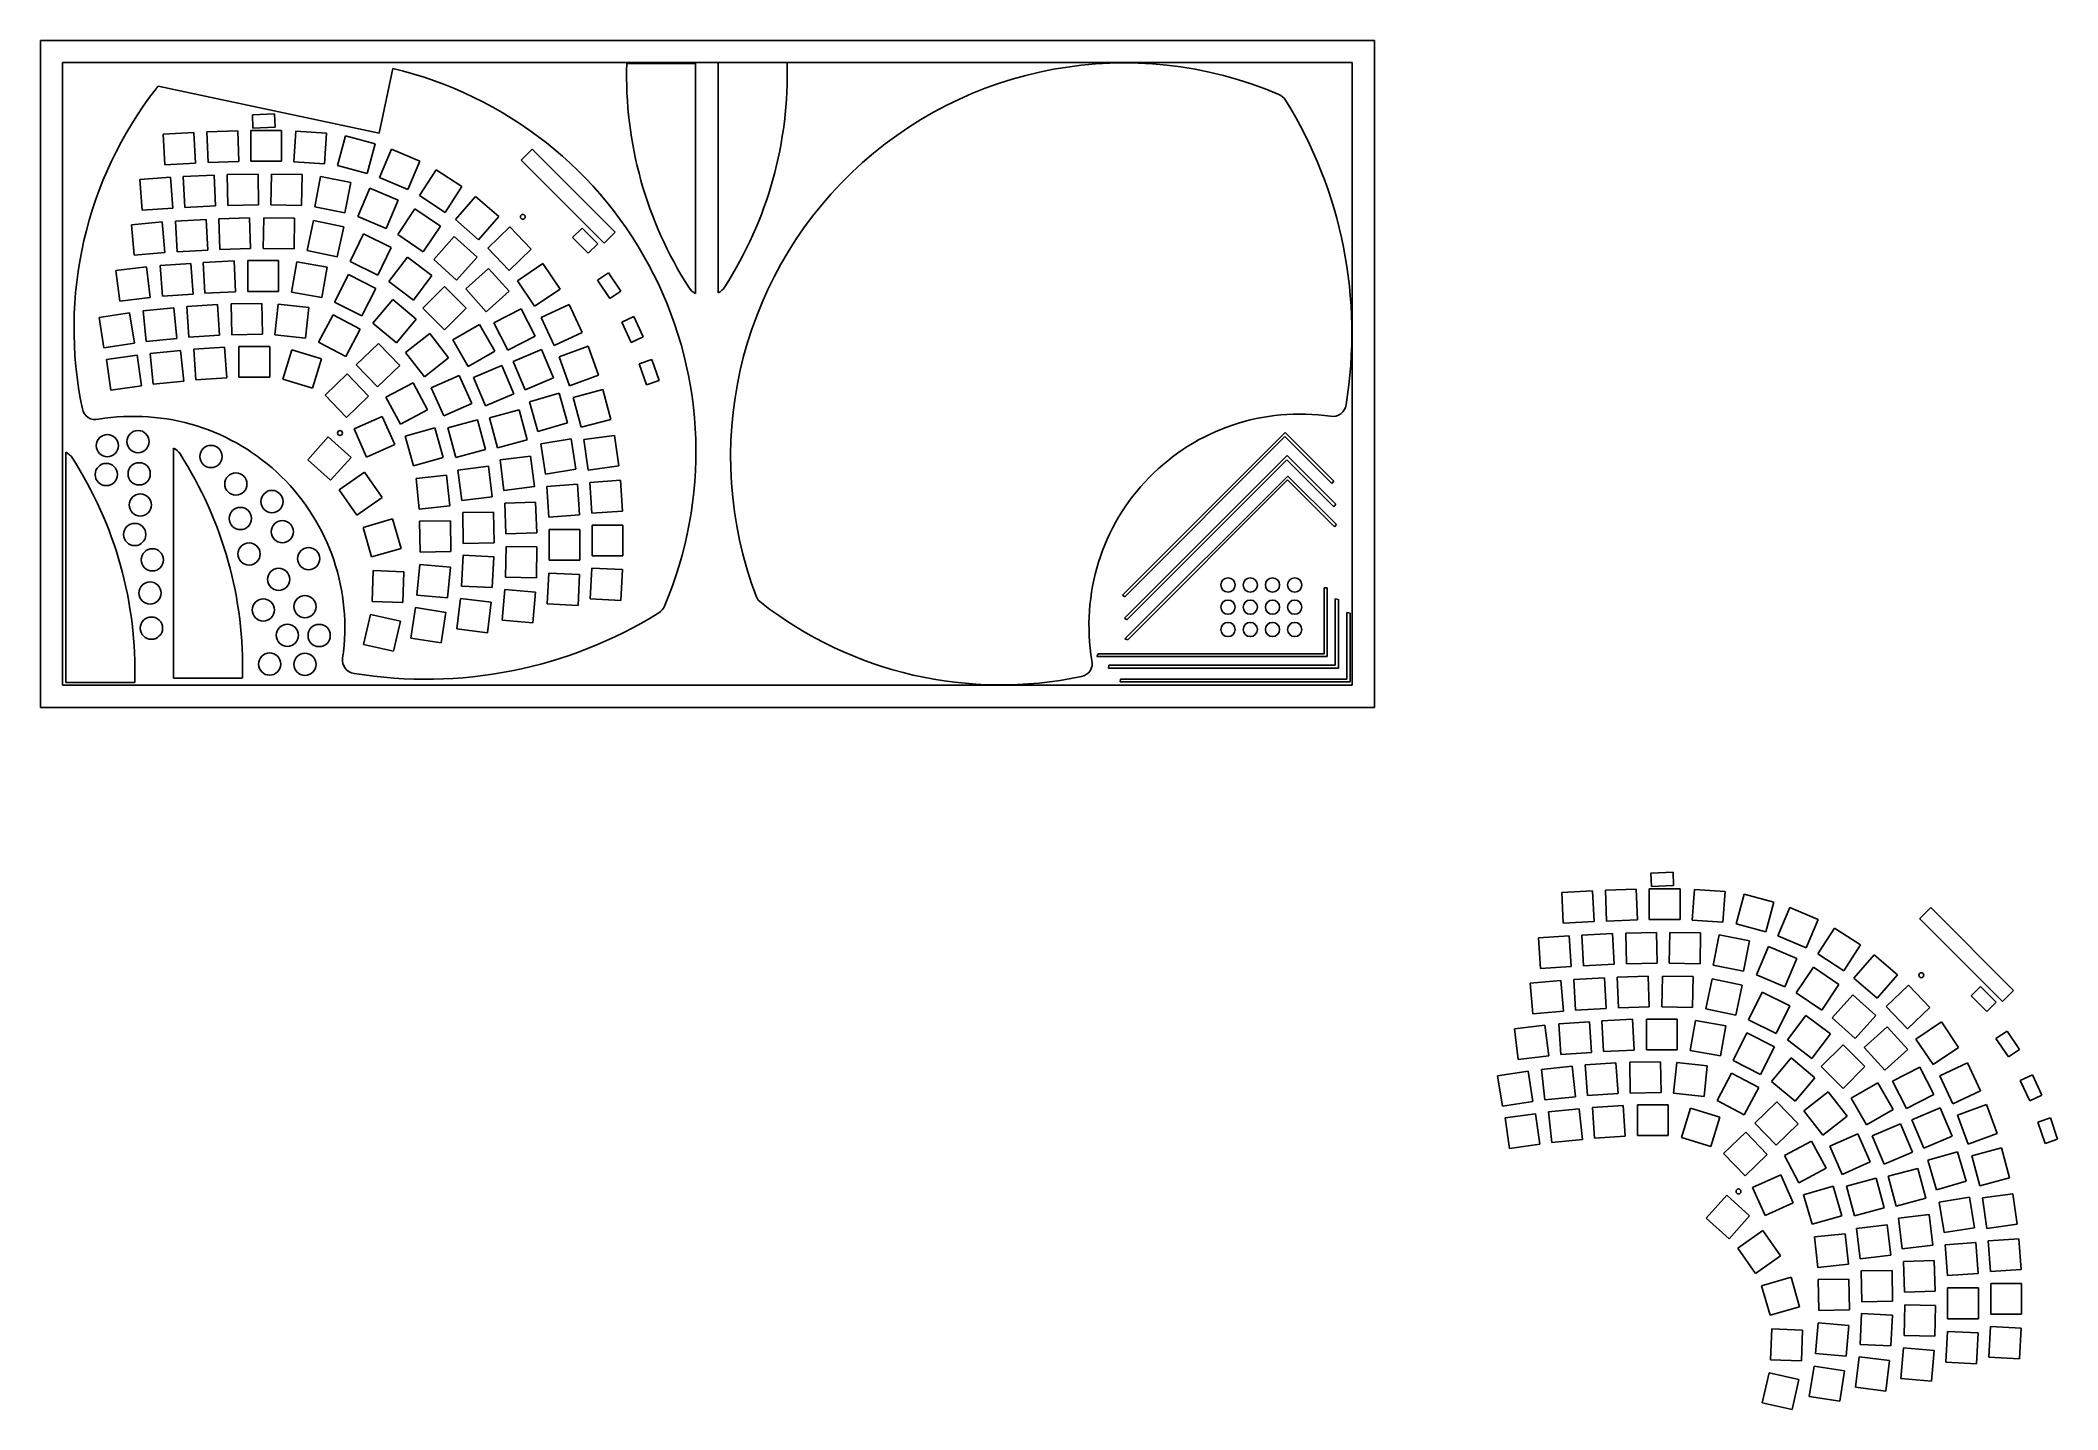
# Model space of a CAD drawing. Extents: x 0 to 907, y -316 to 300.
import ezdxf

# ---------------------------------------------------------------- set-up
doc = ezdxf.new("R2010")
doc.units = 0
doc.layers.add('BLACK', color=7, linetype='CONTINUOUS')

msp = doc.modelspace()

# ---------------------------------------------------------------- linework, layer by layer
at = {"layer": 'BLACK', "linetype": 'CONTINUOUS'}
for p, q in [((0, 0), (0, 300)), ((0, 300), (600, 300)), ((600, 300), (600, 0)), ((10, 10), (10, 290)), ((10, 290), (590, 290)), ((152.395, 258.291), (158.57, 287.34)), ((294.72, 289.6), (263.777, 289.6)), ((294.72, 289.6), (294.729, 186.12)), ((304.88, 290), (304.871, 186.52)), ((304.88, 290), (335.822, 290)), ((590, 290), (590, 10)), ((152.395, 258.291), (52.997, 279.403)), ((105.38, 266.913), (95.386, 266.564)), ((95.386, 266.564), (95.595, 260.568)), ((105.589, 260.917), (105.38, 266.913)), ((69.061, 258.57), (55.24, 257.846)), ((55.24, 257.846), (55.965, 244.025)), ((69.786, 244.749), (69.061, 258.57)), ((88.784, 259.328), (74.953, 258.845)), ((74.953, 258.845), (75.436, 245.014)), ((89.267, 245.497), (88.784, 259.328)), ((94.626, 259.482), (94.626, 245.642)), ((108.466, 259.482), (94.626, 259.482)), ((95.595, 260.568), (105.589, 260.917)), ((108.466, 245.642), (108.466, 259.482)), ((114.935, 259.232), (113.969, 245.426)), ((128.741, 258.267), (114.935, 259.232)), ((127.776, 244.461), (128.741, 258.267)), ((137.252, 257.107), (133.67, 243.739)), ((150.62, 253.525), (137.252, 257.107)), ((75.436, 245.014), (89.267, 245.497)), ((94.626, 245.642), (108.466, 245.642)), ((113.969, 245.426), (127.776, 244.461)), ((147.038, 240.157), (150.62, 253.525)), ((157.913, 251.111), (152.505, 238.371)), ((170.652, 245.703), (157.913, 251.111)), ((165.245, 232.963), (170.652, 245.703)), ((221.216, 251.03), (216.267, 246.08)), ((216.267, 246.08), (216.443, 245.903)), ((216.443, 245.903), (253.566, 208.78)), ((258.516, 213.73), (221.216, 251.03)), ((58.605, 238.409), (44.798, 237.443)), ((44.798, 237.443), (45.764, 223.637)), ((55.965, 244.025), (69.786, 244.749)), ((59.57, 224.602), (58.605, 238.409)), ((78.104, 239.439), (64.283, 238.715)), ((64.283, 238.715), (65.008, 224.894)), ((78.829, 225.618), (78.104, 239.439)), ((97.922, 239.857), (84.084, 239.615)), ((84.084, 239.615), (84.326, 225.777)), ((98.164, 226.019), (97.922, 239.857)), ((103.89, 239.878), (103.648, 226.04)), ((117.728, 239.636), (103.89, 239.878)), ((117.486, 225.798), (117.728, 239.636)), ((126.06, 238.722), (123.42, 225.136)), ((139.646, 236.081), (126.06, 238.722)), ((133.67, 243.739), (147.038, 240.157)), ((137.005, 222.495), (139.646, 236.081)), ((152.505, 238.371), (165.245, 232.963)), ((178.012, 241.799), (170.474, 230.191)), ((189.619, 234.261), (178.012, 241.799)), ((148.227, 233.596), (142.82, 220.856)), ((160.967, 228.188), (148.227, 233.596)), ((155.559, 215.448), (160.967, 228.188)), ((170.474, 230.191), (182.081, 222.654)), ((182.081, 222.654), (189.619, 234.261)), ((195.769, 229.827), (186.689, 219.382)), ((206.214, 220.747), (195.769, 229.827)), ((54.836, 218.33), (41.049, 217.124)), ((45.764, 223.637), (59.57, 224.602)), ((56.043, 204.543), (54.836, 218.33)), ((74.566, 219.462), (60.745, 218.738)), ((60.745, 218.738), (61.469, 204.917)), ((65.008, 224.894), (78.829, 225.618)), ((75.29, 205.641), (74.566, 219.462)), ((94.092, 220.239), (80.26, 219.756)), ((80.26, 219.756), (80.743, 205.924)), ((84.326, 225.777), (98.164, 226.019)), ((94.575, 206.407), (94.092, 220.239)), ((100.522, 220.267), (100.28, 206.429)), ((114.36, 220.026), (100.522, 220.267)), ((103.648, 226.04), (117.486, 225.798)), ((114.118, 206.188), (114.36, 220.026)), ((122.885, 219.029), (120.008, 205.492)), ((136.423, 216.152), (122.885, 219.029)), ((123.42, 225.136), (137.005, 222.495)), ((142.82, 220.856), (155.559, 215.448)), ((168.473, 224.194), (160.733, 212.72)), ((179.947, 216.455), (168.473, 224.194)), ((186.689, 219.382), (197.134, 210.302)), ((197.134, 210.302), (206.214, 220.747)), ((41.049, 217.124), (42.255, 203.336)), ((133.546, 202.614), (136.423, 216.152)), ((145.365, 212.997), (139.298, 200.558)), ((157.805, 206.93), (145.365, 212.997)), ((160.733, 212.72), (172.207, 204.981)), ((172.207, 204.981), (179.947, 216.455)), ((186.176, 211.758), (176.915, 201.473)), ((196.461, 202.498), (186.176, 211.758)), ((211.187, 216.131), (201.232, 206.517)), ((220.801, 206.176), (211.187, 216.131)), ((243.62, 215.569), (239.378, 211.326)), ((239.378, 211.326), (246.449, 204.255)), ((250.692, 208.497), (243.62, 215.569)), ((253.566, 208.78), (258.516, 213.73)), ((42.255, 203.336), (56.043, 204.543)), ((67.712, 199.712), (53.906, 198.746)), ((61.469, 204.917), (75.29, 205.641)), ((68.677, 185.905), (67.712, 199.712)), ((87.114, 200.807), (73.293, 200.083)), ((73.293, 200.083), (74.018, 186.262)), ((80.743, 205.924), (94.575, 206.407)), ((87.839, 186.986), (87.114, 200.807)), ((93.336, 200.942), (93.336, 187.102)), ((107.176, 200.942), (93.336, 200.942)), ((100.28, 206.429), (114.118, 206.188)), ((107.176, 187.102), (107.176, 200.942)), ((115.39, 200.349), (112.987, 186.719)), ((129.02, 197.945), (115.39, 200.349)), ((120.008, 205.492), (133.546, 202.614)), ((139.298, 200.558), (151.737, 194.491)), ((151.737, 194.491), (157.805, 206.93)), ((165.097, 202.575), (156.768, 191.522)), ((176.15, 194.246), (165.097, 202.575)), ((176.915, 201.473), (187.2, 192.213)), ((187.2, 192.213), (196.461, 202.498)), ((201.232, 206.517), (210.846, 196.562)), ((210.846, 196.562), (220.801, 206.176)), ((226.04, 199.634), (214.566, 191.895)), ((233.78, 188.16), (226.04, 199.634)), ((246.449, 204.255), (250.692, 208.497)), ((47.726, 198.142), (33.99, 196.455)), ((33.99, 196.455), (35.676, 182.719)), ((49.413, 184.405), (47.726, 198.142)), ((53.906, 198.746), (54.871, 184.94)), ((126.617, 184.316), (129.02, 197.945)), ((138.583, 194.675), (132.299, 182.343)), ((150.914, 188.391), (138.583, 194.675)), ((156.768, 191.522), (167.821, 183.192)), ((167.821, 183.192), (176.15, 194.246)), ((201.6, 197.465), (191.315, 188.204)), ((210.861, 187.18), (201.6, 197.465)), ((214.566, 191.895), (222.306, 180.421)), ((255.54, 195.527), (250.566, 192.171)), ((250.566, 192.171), (256.158, 183.881)), ((261.132, 187.236), (255.54, 195.527)), ((35.676, 182.719), (49.413, 184.405)), ((54.871, 184.94), (68.677, 185.905)), ((74.018, 186.262), (87.839, 186.986)), ((99.69, 181.739), (85.852, 181.498)), ((85.852, 181.498), (86.093, 167.66)), ((93.336, 187.102), (107.176, 187.102)), ((99.931, 167.901), (99.69, 181.739)), ((112.987, 186.719), (126.617, 184.316)), ((132.299, 182.343), (144.631, 176.06)), ((144.631, 176.06), (150.914, 188.391)), ((158.501, 183.465), (149.605, 172.863)), ((169.103, 174.569), (158.501, 183.465)), ((181.767, 189.34), (171.98, 179.553)), ((191.553, 179.553), (181.767, 189.34)), ((191.315, 188.204), (200.576, 177.919)), ((200.576, 177.919), (210.861, 187.18)), ((222.306, 180.421), (233.78, 188.16)), ((256.158, 183.881), (261.132, 187.236)), ((40.108, 177.532), (26.439, 175.367)), ((26.439, 175.367), (28.604, 161.697)), ((42.273, 163.862), (40.108, 177.532)), ((59.964, 179.758), (46.2, 178.311)), ((46.2, 178.311), (47.647, 164.547)), ((61.411, 165.994), (59.964, 179.758)), ((79.655, 181.294), (65.848, 180.329)), ((65.848, 180.329), (66.814, 166.522)), ((80.62, 167.488), (79.655, 181.294)), ((106.973, 181.349), (105.526, 167.585)), ((120.737, 179.902), (106.973, 181.349)), ((119.291, 166.138), (120.737, 179.902)), ((131.629, 176.578), (125.131, 164.358)), ((143.849, 170.081), (131.629, 176.578)), ((149.605, 172.863), (160.207, 163.967)), ((160.207, 163.967), (169.103, 174.569)), ((171.98, 179.553), (181.767, 169.767)), ((181.767, 169.767), (191.553, 179.553)), ((216.319, 179.267), (203.988, 172.984)), ((203.988, 172.984), (210.271, 160.652)), ((222.602, 166.936), (216.319, 179.267)), ((237.815, 181.239), (225.272, 175.39)), ((225.272, 175.39), (231.121, 162.847)), ((243.664, 168.696), (237.815, 181.239)), ((266.945, 175.774), (261.508, 173.238)), ((261.508, 173.238), (265.734, 164.175)), ((271.172, 166.711), (266.945, 175.774)), ((28.604, 161.697), (42.273, 163.862)), ((47.647, 164.547), (61.411, 165.994)), ((66.814, 166.522), (80.62, 167.488)), ((86.093, 167.66), (99.931, 167.901)), ((105.526, 167.585), (119.291, 166.138)), ((125.131, 164.358), (137.351, 157.861)), ((137.351, 157.861), (143.849, 170.081)), ((152.046, 163.739), (142.09, 154.125)), ((161.66, 153.783), (152.046, 163.739)), ((175.114, 168.187), (164.208, 159.667)), ((183.635, 157.281), (175.114, 168.187)), ((197.454, 172.202), (185.468, 165.282)), ((185.468, 165.282), (192.388, 153.296)), ((204.374, 160.216), (197.454, 172.202)), ((210.271, 160.652), (222.602, 166.936)), ((231.121, 162.847), (243.664, 168.696)), ((265.734, 164.175), (271.172, 166.711)), ((43.501, 158.382), (29.796, 156.456)), ((29.796, 156.456), (31.722, 142.751)), ((45.428, 144.677), (43.501, 158.382)), ((63.109, 160.591), (49.345, 159.144)), ((49.345, 159.144), (50.792, 145.38)), ((64.556, 146.827), (63.109, 160.591)), ((82.84, 162.113), (69.034, 161.147)), ((69.034, 161.147), (69.999, 147.341)), ((83.806, 148.306), (82.84, 162.113)), ((89.315, 162.335), (89.315, 148.495)), ((103.155, 162.335), (89.315, 162.335)), ((103.155, 148.495), (103.155, 162.335)), ((113.167, 160.909), (109.12, 147.673)), ((126.402, 156.862), (113.167, 160.909)), ((122.355, 143.627), (126.402, 156.862)), ((164.208, 159.667), (172.729, 148.761)), ((172.729, 148.761), (183.635, 157.281)), ((192.388, 153.296), (204.374, 160.216)), ((225.426, 161.001), (212.686, 155.593)), ((212.686, 155.593), (218.094, 142.853)), ((230.833, 148.261), (225.426, 161.001)), ((246.323, 162.467), (233.318, 157.733)), ((233.318, 157.733), (238.051, 144.728)), ((251.057, 149.461), (246.323, 162.467)), ((275.052, 156.445), (269.379, 154.491)), ((269.379, 154.491), (272.635, 145.036)), ((278.308, 146.989), (275.052, 156.445)), ((50.792, 145.38), (64.556, 146.827)), ((69.999, 147.341), (83.806, 148.306)), ((89.315, 148.495), (103.155, 148.495)), ((109.12, 147.673), (122.355, 143.627)), ((138.031, 150.02), (128.076, 140.406)), ((147.645, 140.064), (138.031, 150.02)), ((142.09, 154.125), (151.704, 144.169)), ((151.704, 144.169), (161.66, 153.783)), ((167.633, 146.066), (155.413, 139.569)), ((174.131, 133.846), (167.633, 146.066)), ((188.418, 149.365), (175.775, 143.735)), ((194.048, 136.721), (188.418, 149.365)), ((207.556, 153.772), (194.817, 148.364)), ((194.817, 148.364), (200.224, 135.624)), ((212.964, 141.032), (207.556, 153.772)), ((218.094, 142.853), (230.833, 148.261)), ((238.051, 144.728), (251.057, 149.461)), ((272.635, 145.036), (278.308, 146.989)), ((31.722, 142.751), (45.428, 144.677)), ((128.076, 140.406), (137.69, 130.45)), ((137.69, 130.45), (147.645, 140.064)), ((155.413, 139.569), (161.911, 127.349)), ((175.775, 143.735), (181.404, 131.092)), ((181.404, 131.092), (194.048, 136.721)), ((200.224, 135.624), (212.964, 141.032)), ((233.281, 141.293), (219.977, 137.478)), ((219.977, 137.478), (223.792, 124.174)), ((237.096, 127.989), (233.281, 141.293)), ((253.05, 142.954), (239.682, 139.372)), ((239.682, 139.372), (243.264, 126.004)), ((256.632, 129.586), (253.05, 142.954)), ((153.751, 130.883), (141.108, 125.253)), ((159.38, 118.239), (153.751, 130.883)), ((161.911, 127.349), (174.131, 133.846)), ((196.663, 129.381), (183.295, 125.799)), ((200.245, 116.013), (196.663, 129.381)), ((215.403, 133.796), (202.035, 130.213)), ((202.035, 130.213), (205.617, 116.845)), ((218.985, 120.427), (215.403, 133.796)), ((223.792, 124.174), (237.096, 127.989)), ((243.264, 126.004), (256.632, 129.586)), ((129.497, 121.72), (120.237, 111.435)), ((139.782, 112.459), (129.497, 121.72)), ((141.108, 125.253), (146.737, 112.61)), ((146.737, 112.61), (159.38, 118.239)), ((177.364, 125.766), (164.06, 121.951)), ((164.06, 121.951), (167.875, 108.648)), ((181.179, 112.462), (177.364, 125.766)), ((183.295, 125.799), (186.877, 112.431)), ((205.617, 116.845), (218.985, 120.427)), ((238.706, 120.786), (225.036, 118.621)), ((225.036, 118.621), (227.201, 104.952)), ((240.871, 107.117), (238.706, 120.786)), ((258.186, 122.389), (244.481, 120.463)), ((244.481, 120.463), (246.407, 106.758)), ((260.113, 108.684), (258.186, 122.389)), ((559.86, 123.702), (486.73, 50.572)), ((559.776, 121.824), (487.782, 49.83)), ((559.776, 121.824), (580.917, 100.683)), ((559.86, 123.702), (581.738, 101.823)), ((11.49, 11.28), (11.481, 114.76)), ((59.89, 13.18), (59.881, 116.66)), ((120.237, 111.435), (130.522, 102.174)), ((130.522, 102.174), (139.782, 112.459)), ((167.875, 108.648), (181.179, 112.462)), ((186.877, 112.431), (200.245, 116.013)), ((220.491, 113.052), (206.754, 111.365)), ((206.754, 111.365), (208.44, 97.629)), ((222.177, 99.315), (220.491, 113.052)), ((560.729, 113.3), (487.6, 40.171)), ((560.646, 111.422), (488.652, 39.428)), ((560.646, 111.422), (581.787, 90.281)), ((560.729, 113.3), (582.608, 91.422)), ((145.751, 105.833), (134.414, 97.895)), ((153.689, 94.496), (145.751, 105.833)), ((182.73, 104.411), (168.965, 102.964)), ((168.965, 102.964), (170.412, 89.2)), ((184.176, 90.647), (182.73, 104.411)), ((201.579, 108.46), (187.843, 106.773)), ((187.843, 106.773), (189.529, 93.036)), ((203.266, 94.723), (201.579, 108.46)), ((227.201, 104.952), (240.871, 107.117)), ((241.557, 100.386), (227.751, 99.42)), ((242.522, 86.579), (241.557, 100.386)), ((246.407, 106.758), (260.113, 108.684)), ((260.891, 102.175), (247.085, 101.21)), ((247.085, 101.21), (248.051, 87.403)), ((261.857, 88.369), (260.891, 102.175)), ((561.09, 104.087), (487.834, 30.842)), ((560.983, 102.324), (489.12, 30.496)), ((560.983, 102.324), (581.988, 81.326)), ((561.09, 104.087), (582.893, 82.284)), ((580.917, 100.683), (581.738, 101.823)), ((134.414, 97.895), (142.352, 86.558)), ((142.352, 86.558), (153.689, 94.496)), ((189.529, 93.036), (203.266, 94.723)), ((208.44, 97.629), (222.177, 99.315)), ((222.75, 92.383), (208.918, 91.9)), ((208.918, 91.9), (209.401, 78.069)), ((223.233, 78.552), (222.75, 92.383)), ((227.751, 99.42), (228.716, 85.614)), ((581.787, 90.281), (582.608, 91.422)), ((158.425, 84.838), (145.122, 81.024)), ((162.24, 71.535), (158.425, 84.838)), ((170.412, 89.2), (184.176, 90.647)), ((184.428, 84.016), (170.591, 83.774)), ((170.591, 83.774), (170.832, 69.936)), ((184.67, 70.178), (184.428, 84.016)), ((203.834, 87.901), (189.996, 87.659)), ((189.996, 87.659), (190.238, 73.821)), ((204.076, 74.063), (203.834, 87.901)), ((228.716, 85.614), (242.522, 86.579)), ((248.051, 87.403), (261.857, 88.369)), ((262.045, 82.02), (248.205, 82.02)), ((248.205, 82.02), (248.205, 68.18)), ((262.045, 68.18), (262.045, 82.02)), ((581.988, 81.326), (582.893, 82.284)), ((145.122, 81.024), (148.936, 67.72)), ((190.238, 73.821), (204.076, 74.063)), ((209.401, 78.069), (223.233, 78.552)), ((242.658, 80.031), (228.818, 80.031)), ((228.818, 80.031), (228.818, 66.191)), ((242.658, 66.191), (242.658, 80.031)), ((148.936, 67.72), (162.24, 71.535)), ((170.611, 64.315), (169.404, 50.527)), ((184.398, 63.109), (170.611, 64.315)), ((170.832, 69.936), (184.67, 70.178)), ((190.138, 68.464), (189.414, 54.643)), ((203.959, 67.739), (190.138, 68.464)), ((203.235, 53.918), (203.959, 67.739)), ((209.523, 72.431), (209.281, 58.593)), ((223.361, 72.19), (209.523, 72.431)), ((223.119, 58.352), (223.361, 72.19)), ((228.818, 66.191), (242.658, 66.191)), ((248.205, 68.18), (262.045, 68.18)), ((149.702, 61.566), (149.219, 47.735)), ((163.533, 61.083), (149.702, 61.566)), ((163.05, 47.252), (163.533, 61.083)), ((183.192, 49.321), (184.398, 63.109)), ((189.414, 54.643), (203.235, 53.918)), ((209.281, 58.593), (223.119, 58.352)), ((228.722, 60.492), (227.998, 46.671)), ((242.543, 59.768), (228.722, 60.492)), ((241.819, 45.947), (242.543, 59.768)), ((248.052, 62.72), (247.328, 48.899)), ((261.873, 61.996), (248.052, 62.72)), ((261.149, 48.175), (261.873, 61.996)), ((149.219, 47.735), (163.05, 47.252)), ((169.404, 50.527), (183.192, 49.321)), ((189.015, 49.079), (187.328, 35.342)), ((202.752, 47.392), (189.015, 49.079)), ((201.065, 33.655), (202.752, 47.392)), ((208.97, 53.085), (207.764, 39.298)), ((222.757, 51.879), (208.97, 53.085)), ((221.551, 38.091), (222.757, 51.879)), ((227.998, 46.671), (241.819, 45.947)), ((247.328, 48.899), (261.149, 48.175)), ((486.73, 50.572), (487.782, 49.83)), ((577.438, 24.151), (577.443, 53.851)), ((577.443, 53.851), (578.76, 53.814)), ((578.76, 22.98), (578.76, 53.814)), ((582.433, 18.979), (582.433, 48.877)), ((582.433, 48.877), (583.82, 48.651)), ((583.82, 17.71), (583.82, 48.651)), ((148.483, 41.894), (145.37, 28.409)), ((161.968, 38.781), (148.483, 41.894)), ((158.855, 25.295), (161.968, 38.781)), ((168.764, 44.911), (166.599, 31.241)), ((182.434, 42.746), (168.764, 44.911)), ((180.269, 29.076), (182.434, 42.746)), ((207.764, 39.298), (221.551, 38.091)), ((487.6, 40.171), (488.652, 39.428)), ((587.673, 12.809), (587.673, 42.707)), ((587.673, 42.707), (589.06, 42.481)), ((589.06, 11.54), (589.06, 42.481)), ((145.37, 28.409), (158.855, 25.295)), ((166.599, 31.241), (180.269, 29.076)), ((187.328, 35.342), (201.065, 33.655)), ((487.834, 30.842), (489.12, 30.496)), ((475.168, 22.972), (475.833, 24.126)), ((578.76, 22.98), (475.168, 22.972)), ((577.438, 24.151), (475.833, 24.126)), ((480.399, 17.71), (480.618, 18.979)), ((582.433, 18.979), (480.618, 18.979)), ((590, 10), (10, 10)), ((11.49, 11.28), (42.433, 11.28)), ((59.89, 13.18), (90.833, 13.18)), ((583.82, 17.71), (480.399, 17.71)), ((485.639, 11.54), (485.858, 12.809)), ((589.06, 11.54), (485.639, 11.54)), ((587.673, 12.809), (485.858, 12.809)), ((600, 0), (0, 0)), ((723.626, -81.518), (723.626, -95.358)), ((737.466, -81.518), (723.626, -81.518)), ((734.38, -74.087), (724.386, -74.436)), ((724.386, -74.436), (724.595, -80.432)), ((724.595, -80.432), (734.589, -80.083)), ((734.589, -80.083), (734.38, -74.087)), ((737.466, -95.358), (737.466, -81.518)), ((698.061, -82.43), (684.24, -83.154)), ((684.24, -83.154), (684.965, -96.975)), ((698.786, -96.251), (698.061, -82.43)), ((717.784, -81.672), (703.953, -82.155)), ((703.953, -82.155), (704.436, -95.986)), ((718.267, -95.503), (717.784, -81.672)), ((743.935, -81.768), (742.969, -95.574)), ((757.741, -82.733), (743.935, -81.768)), ((756.776, -96.539), (757.741, -82.733)), ((766.252, -83.893), (762.67, -97.261)), ((779.62, -87.475), (766.252, -83.893)), ((776.038, -100.843), (779.62, -87.475)), ((786.913, -89.889), (781.505, -102.629)), ((799.652, -95.297), (786.913, -89.889)), ((850.216, -89.97), (845.267, -94.92)), ((887.516, -127.27), (850.216, -89.97)), ((684.965, -96.975), (698.786, -96.251)), ((704.436, -95.986), (718.267, -95.503)), ((723.626, -95.358), (737.466, -95.358)), ((742.969, -95.574), (756.776, -96.539)), ((762.67, -97.261), (776.038, -100.843)), ((794.245, -108.037), (799.652, -95.297)), ((807.012, -99.201), (799.474, -110.809)), ((818.619, -106.739), (807.012, -99.201)), ((845.267, -94.92), (845.443, -95.097)), ((845.443, -95.097), (882.566, -132.22)), ((687.605, -102.591), (673.798, -103.557)), ((673.798, -103.557), (674.764, -117.363)), ((688.57, -116.398), (687.605, -102.591)), ((707.104, -101.561), (693.283, -102.285)), ((693.283, -102.285), (694.008, -116.106)), ((707.829, -115.382), (707.104, -101.561)), ((726.922, -101.143), (713.084, -101.385)), ((713.084, -101.385), (713.326, -115.223)), ((727.164, -114.981), (726.922, -101.143)), ((732.89, -101.122), (732.648, -114.96)), ((746.728, -101.364), (732.89, -101.122)), ((746.486, -115.202), (746.728, -101.364)), ((755.06, -102.278), (752.42, -115.864)), ((768.646, -104.919), (755.06, -102.278)), ((766.005, -118.505), (768.646, -104.919)), ((777.227, -107.404), (771.82, -120.144)), ((789.967, -112.812), (777.227, -107.404)), ((781.505, -102.629), (794.245, -108.037)), ((811.081, -118.346), (818.619, -106.739)), ((674.764, -117.363), (688.57, -116.398)), ((694.008, -116.106), (707.829, -115.382)), ((713.326, -115.223), (727.164, -114.981)), ((732.648, -114.96), (746.486, -115.202)), ((752.42, -115.864), (766.005, -118.505)), ((784.559, -125.552), (789.967, -112.812)), ((797.473, -116.806), (789.733, -128.28)), ((808.947, -124.545), (797.473, -116.806)), ((799.474, -110.809), (811.081, -118.346)), ((824.769, -111.173), (815.689, -121.618)), ((835.214, -120.253), (824.769, -111.173)), ((683.836, -122.67), (670.049, -123.876)), ((670.049, -123.876), (671.255, -137.664)), ((685.043, -136.457), (683.836, -122.67)), ((703.566, -121.538), (689.745, -122.262)), ((689.745, -122.262), (690.469, -136.083)), ((704.29, -135.359), (703.566, -121.538)), ((723.092, -120.761), (709.26, -121.244)), ((709.26, -121.244), (709.743, -135.076)), ((723.575, -134.593), (723.092, -120.761)), ((729.522, -120.733), (729.28, -134.571)), ((743.36, -120.974), (729.522, -120.733)), ((743.118, -134.812), (743.36, -120.974)), ((751.885, -121.971), (749.008, -135.508)), ((765.423, -124.848), (751.885, -121.971)), ((762.546, -138.386), (765.423, -124.848)), ((771.82, -120.144), (784.559, -125.552)), ((801.207, -136.019), (808.947, -124.545)), ((815.689, -121.618), (826.134, -130.698)), ((826.134, -130.698), (835.214, -120.253)), ((840.187, -124.869), (830.232, -134.483)), ((849.801, -134.824), (840.187, -124.869)), ((872.62, -125.431), (868.378, -129.674)), ((879.692, -132.503), (872.62, -125.431)), ((690.469, -136.083), (704.29, -135.359)), ((709.743, -135.076), (723.575, -134.593)), ((729.28, -134.571), (743.118, -134.812)), ((749.008, -135.508), (762.546, -138.386)), ((774.365, -128.003), (768.298, -140.442)), ((786.805, -134.07), (774.365, -128.003)), ((780.737, -146.509), (786.805, -134.07)), ((789.733, -128.28), (801.207, -136.019)), ((815.176, -129.242), (805.915, -139.527)), ((825.461, -138.502), (815.176, -129.242)), ((830.232, -134.483), (839.846, -144.438)), ((839.846, -144.438), (849.801, -134.824)), ((868.378, -129.674), (875.449, -136.745)), ((875.449, -136.745), (879.692, -132.503)), ((882.566, -132.22), (887.516, -127.27)), ((676.726, -142.858), (662.99, -144.545)), ((662.99, -144.545), (664.676, -158.281)), ((671.255, -137.664), (685.043, -136.457)), ((678.413, -156.595), (676.726, -142.858)), ((696.712, -141.288), (682.906, -142.254)), ((682.906, -142.254), (683.871, -156.06)), ((697.677, -155.095), (696.712, -141.288)), ((716.114, -140.193), (702.293, -140.917)), ((702.293, -140.917), (703.018, -154.738)), ((716.839, -154.014), (716.114, -140.193)), ((722.336, -140.058), (722.336, -153.898)), ((736.176, -140.058), (722.336, -140.058)), ((736.176, -153.898), (736.176, -140.058)), ((744.39, -140.651), (741.987, -154.281)), ((758.02, -143.055), (744.39, -140.651)), ((755.617, -156.684), (758.02, -143.055)), ((768.298, -140.442), (780.737, -146.509)), ((794.097, -138.425), (785.768, -149.478)), ((805.15, -146.754), (794.097, -138.425)), ((805.915, -139.527), (816.2, -148.787)), ((816.2, -148.787), (825.461, -138.502)), ((830.6, -143.535), (820.315, -152.796)), ((839.861, -153.82), (830.6, -143.535)), ((855.04, -141.366), (843.566, -149.105)), ((862.78, -152.84), (855.04, -141.366)), ((703.018, -154.738), (716.839, -154.014)), ((722.336, -153.898), (736.176, -153.898)), ((767.583, -146.325), (761.299, -158.657)), ((779.914, -152.609), (767.583, -146.325)), ((773.631, -164.94), (779.914, -152.609)), ((785.768, -149.478), (796.821, -157.808)), ((796.821, -157.808), (805.15, -146.754)), ((810.767, -151.66), (800.98, -161.447)), ((820.553, -161.447), (810.767, -151.66)), ((820.315, -152.796), (829.576, -163.081)), ((829.576, -163.081), (839.861, -153.82)), ((843.566, -149.105), (851.306, -160.579)), ((851.306, -160.579), (862.78, -152.84)), ((884.54, -145.473), (879.566, -148.829)), ((879.566, -148.829), (885.158, -157.119)), ((890.132, -153.764), (884.54, -145.473)), ((885.158, -157.119), (890.132, -153.764)), ((664.676, -158.281), (678.413, -156.595)), ((688.964, -161.242), (675.2, -162.689)), ((675.2, -162.689), (676.647, -176.453)), ((683.871, -156.06), (697.677, -155.095)), ((690.411, -175.006), (688.964, -161.242)), ((708.655, -159.706), (694.848, -160.671)), ((694.848, -160.671), (695.814, -174.478)), ((709.62, -173.512), (708.655, -159.706)), ((728.69, -159.261), (714.852, -159.502)), ((714.852, -159.502), (715.093, -173.34)), ((728.931, -173.099), (728.69, -159.261)), ((735.973, -159.651), (734.526, -173.415)), ((749.737, -161.098), (735.973, -159.651)), ((741.987, -154.281), (755.617, -156.684)), ((748.291, -174.862), (749.737, -161.098)), ((761.299, -158.657), (773.631, -164.94)), ((787.501, -157.535), (778.605, -168.137)), ((798.103, -166.431), (787.501, -157.535)), ((800.98, -161.447), (810.767, -171.233)), ((810.767, -171.233), (820.553, -161.447)), ((845.319, -161.733), (832.988, -168.016)), ((851.602, -174.064), (845.319, -161.733)), ((866.815, -159.761), (854.272, -165.61)), ((872.664, -172.304), (866.815, -159.761)), ((669.108, -163.468), (655.439, -165.633)), ((655.439, -165.633), (657.604, -179.303)), ((671.273, -177.138), (669.108, -163.468)), ((760.629, -164.422), (754.131, -176.642)), ((772.849, -170.919), (760.629, -164.422)), ((766.351, -183.139), (772.849, -170.919)), ((778.605, -168.137), (789.207, -177.033)), ((789.207, -177.033), (798.103, -166.431)), ((826.454, -168.798), (814.468, -175.718)), ((833.374, -180.784), (826.454, -168.798)), ((832.988, -168.016), (839.271, -180.348)), ((854.272, -165.61), (860.121, -178.153)), ((860.121, -178.153), (872.664, -172.304)), ((895.945, -165.226), (890.508, -167.762)), ((890.508, -167.762), (894.734, -176.825)), ((900.172, -174.289), (895.945, -165.226)), ((657.604, -179.303), (671.273, -177.138)), ((676.647, -176.453), (690.411, -175.006)), ((692.109, -180.409), (678.345, -181.856)), ((693.556, -194.173), (692.109, -180.409)), ((695.814, -174.478), (709.62, -173.512)), ((711.84, -178.887), (698.034, -179.853)), ((698.034, -179.853), (698.999, -193.659)), ((712.806, -192.694), (711.84, -178.887)), ((715.093, -173.34), (728.931, -173.099)), ((718.315, -178.665), (718.315, -192.505)), ((732.155, -178.665), (718.315, -178.665)), ((732.155, -192.505), (732.155, -178.665)), ((734.526, -173.415), (748.291, -174.862)), ((742.167, -180.091), (738.12, -193.327)), ((755.402, -184.138), (742.167, -180.091)), ((754.131, -176.642), (766.351, -183.139)), ((781.046, -177.261), (771.09, -186.875)), ((790.66, -187.217), (781.046, -177.261)), ((804.114, -172.813), (793.208, -181.333)), ((793.208, -181.333), (801.729, -192.239)), ((812.635, -183.719), (804.114, -172.813)), ((814.468, -175.718), (821.388, -187.704)), ((821.388, -187.704), (833.374, -180.784)), ((839.271, -180.348), (851.602, -174.064)), ((854.426, -179.999), (841.686, -185.407)), ((859.833, -192.739), (854.426, -179.999)), ((875.323, -178.533), (862.318, -183.267)), ((880.057, -191.539), (875.323, -178.533)), ((894.734, -176.825), (900.172, -174.289)), ((672.501, -182.618), (658.796, -184.544)), ((658.796, -184.544), (660.722, -198.249)), ((674.428, -196.323), (672.501, -182.618)), ((678.345, -181.856), (679.792, -195.62)), ((751.355, -197.373), (755.402, -184.138)), ((771.09, -186.875), (780.704, -196.831)), ((780.704, -196.831), (790.66, -187.217)), ((801.729, -192.239), (812.635, -183.719)), ((836.556, -187.228), (823.817, -192.636)), ((841.964, -199.968), (836.556, -187.228)), ((841.686, -185.407), (847.094, -198.147)), ((862.318, -183.267), (867.051, -196.272)), ((904.052, -184.555), (898.379, -186.509)), ((898.379, -186.509), (901.635, -195.964)), ((907.308, -194.011), (904.052, -184.555)), ((660.722, -198.249), (674.428, -196.323)), ((679.792, -195.62), (693.556, -194.173)), ((698.999, -193.659), (712.806, -192.694)), ((718.315, -192.505), (732.155, -192.505)), ((738.12, -193.327), (751.355, -197.373)), ((767.031, -190.98), (757.076, -200.594)), ((776.645, -200.936), (767.031, -190.98)), ((796.633, -194.934), (784.413, -201.431)), ((803.131, -207.154), (796.633, -194.934)), ((817.418, -191.635), (804.775, -197.265)), ((804.775, -197.265), (810.404, -209.908)), ((823.048, -204.279), (817.418, -191.635)), ((823.817, -192.636), (829.224, -205.376)), ((847.094, -198.147), (859.833, -192.739)), ((867.051, -196.272), (880.057, -191.539)), ((882.05, -198.046), (868.682, -201.628)), ((885.632, -211.414), (882.05, -198.046)), ((901.635, -195.964), (907.308, -194.011)), ((757.076, -200.594), (766.69, -210.55)), ((766.69, -210.55), (776.645, -200.936)), ((784.413, -201.431), (790.911, -213.651)), ((790.911, -213.651), (803.131, -207.154)), ((810.404, -209.908), (823.048, -204.279)), ((829.224, -205.376), (841.964, -199.968)), ((844.403, -207.204), (831.035, -210.787)), ((847.985, -220.573), (844.403, -207.204)), ((862.281, -199.707), (848.977, -203.522)), ((848.977, -203.522), (852.792, -216.826)), ((866.096, -213.011), (862.281, -199.707)), ((868.682, -201.628), (872.264, -214.996)), ((782.751, -210.117), (770.108, -215.747)), ((770.108, -215.747), (775.737, -228.39)), ((788.38, -222.761), (782.751, -210.117)), ((806.364, -215.234), (793.06, -219.049)), ((810.179, -228.538), (806.364, -215.234)), ((825.663, -211.619), (812.295, -215.201)), ((812.295, -215.201), (815.877, -228.569)), ((829.245, -224.987), (825.663, -211.619)), ((831.035, -210.787), (834.617, -224.155)), ((852.792, -216.826), (866.096, -213.011)), ((872.264, -214.996), (885.632, -211.414)), ((758.497, -219.28), (749.237, -229.565)), ((768.782, -228.541), (758.497, -219.28)), ((775.737, -228.39), (788.38, -222.761)), ((793.06, -219.049), (796.875, -232.352)), ((815.877, -228.569), (829.245, -224.987)), ((834.617, -224.155), (847.985, -220.573)), ((867.706, -220.214), (854.036, -222.379)), ((854.036, -222.379), (856.201, -236.048)), ((869.871, -233.883), (867.706, -220.214)), ((887.186, -218.611), (873.481, -220.537)), ((873.481, -220.537), (875.407, -234.242)), ((889.113, -232.316), (887.186, -218.611)), ((749.237, -229.565), (759.522, -238.826)), ((759.522, -238.826), (768.782, -228.541)), ((774.751, -235.167), (763.414, -243.105)), ((782.689, -246.504), (774.751, -235.167)), ((796.875, -232.352), (810.179, -228.538)), ((830.579, -232.54), (816.843, -234.227)), ((816.843, -234.227), (818.529, -247.964)), ((832.266, -246.277), (830.579, -232.54)), ((849.491, -227.948), (835.754, -229.635)), ((835.754, -229.635), (837.44, -243.371)), ((851.177, -241.685), (849.491, -227.948)), ((856.201, -236.048), (869.871, -233.883)), ((875.407, -234.242), (889.113, -232.316)), ((763.414, -243.105), (771.352, -254.442)), ((811.73, -236.589), (797.965, -238.036)), ((797.965, -238.036), (799.412, -251.8)), ((813.176, -250.353), (811.73, -236.589)), ((837.44, -243.371), (851.177, -241.685)), ((870.557, -240.614), (856.751, -241.58)), ((856.751, -241.58), (857.716, -255.386)), ((871.522, -254.421), (870.557, -240.614)), ((889.891, -238.825), (876.085, -239.79)), ((876.085, -239.79), (877.051, -253.597)), ((890.857, -252.631), (889.891, -238.825)), ((771.352, -254.442), (782.689, -246.504)), ((799.412, -251.8), (813.176, -250.353)), ((818.529, -247.964), (832.266, -246.277)), ((832.834, -253.099), (818.996, -253.341)), ((818.996, -253.341), (819.238, -267.179)), ((833.076, -266.937), (832.834, -253.099)), ((851.75, -248.617), (837.918, -249.1)), ((837.918, -249.1), (838.401, -262.931)), ((852.233, -262.448), (851.75, -248.617)), ((877.051, -253.597), (890.857, -252.631)), ((787.425, -256.162), (774.122, -259.976)), ((774.122, -259.976), (777.936, -273.28)), ((791.24, -269.465), (787.425, -256.162)), ((813.428, -256.984), (799.591, -257.226)), ((799.591, -257.226), (799.832, -271.064)), ((813.67, -270.822), (813.428, -256.984)), ((838.401, -262.931), (852.233, -262.448)), ((857.716, -255.386), (871.522, -254.421)), ((871.658, -260.969), (857.818, -260.969)), ((857.818, -260.969), (857.818, -274.809)), ((871.658, -274.809), (871.658, -260.969)), ((877.205, -258.98), (877.205, -272.82)), ((891.045, -258.98), (877.205, -258.98)), ((891.045, -272.82), (891.045, -258.98)), ((777.936, -273.28), (791.24, -269.465)), ((799.832, -271.064), (813.67, -270.822)), ((819.238, -267.179), (833.076, -266.937)), ((838.523, -268.569), (838.281, -282.407)), ((852.361, -268.81), (838.523, -268.569)), ((852.119, -282.648), (852.361, -268.81)), ((778.702, -279.434), (778.219, -293.265)), ((792.533, -279.917), (778.702, -279.434)), ((792.05, -293.748), (792.533, -279.917)), ((799.611, -276.685), (798.404, -290.473)), ((813.398, -277.891), (799.611, -276.685)), ((812.192, -291.679), (813.398, -277.891)), ((819.138, -272.536), (818.414, -286.357)), ((832.959, -273.261), (819.138, -272.536)), ((832.235, -287.082), (832.959, -273.261)), ((857.722, -280.508), (856.998, -294.329)), ((871.543, -281.232), (857.722, -280.508)), ((857.818, -274.809), (871.658, -274.809)), ((870.819, -295.053), (871.543, -281.232)), ((877.052, -278.28), (876.328, -292.101)), ((890.873, -279.004), (877.052, -278.28)), ((877.205, -272.82), (891.045, -272.82)), ((890.149, -292.825), (890.873, -279.004)), ((818.414, -286.357), (832.235, -287.082)), ((837.97, -287.915), (836.764, -301.702)), ((851.757, -289.121), (837.97, -287.915)), ((838.281, -282.407), (852.119, -282.648)), ((850.551, -302.909), (851.757, -289.121)), ((777.483, -299.106), (774.37, -312.591)), ((790.968, -302.219), (777.483, -299.106)), ((778.219, -293.265), (792.05, -293.748)), ((797.764, -296.089), (795.599, -309.759)), ((811.434, -298.254), (797.764, -296.089)), ((798.404, -290.473), (812.192, -291.679)), ((809.269, -311.924), (811.434, -298.254)), ((818.015, -291.921), (816.328, -305.658)), ((831.752, -293.608), (818.015, -291.921)), ((830.065, -307.345), (831.752, -293.608)), ((856.998, -294.329), (870.819, -295.053)), ((876.328, -292.101), (890.149, -292.825)), ((787.855, -315.705), (790.968, -302.219)), ((816.328, -305.658), (830.065, -307.345)), ((836.764, -301.702), (850.551, -302.909)), ((774.37, -312.591), (787.855, -315.705)), ((795.599, -309.759), (809.269, -311.924))]:
    msp.add_line(p, q, dxfattribs=at)
at = {"layer": 'BLACK'}
for centre, radius in [((216.986, 220.629), 1.1), ((30.13, 117.77), 5), ((43.95, 119.59), 5), ((134.772, 123.418), 1.1), ((29.63, 104.77), 5), ((44.45, 105.09), 5), ((76.73, 112.89), 5), ((87.94, 100.48), 5), ((44.95, 91.09), 5), ((104.17, 92.62), 5), ((42.47, 77.82), 5), ((89.95, 84.99), 5), ((108.82, 79.07), 5), ((93.89, 69.07), 5), ((50.4, 66.4), 5), ((120.64, 66.97), 5), ((49.35, 51.49), 5), ((107.18, 57.63), 5), ((534.17, 55.11), 3.2), ((544.17, 55.11), 3.2), ((554.17, 55.11), 3.2), ((564.17, 55.11), 3.2), ((100.28, 43.89), 5), ((119, 45.37), 5), ((534.17, 45.11), 3.2), ((544.17, 45.11), 3.2), ((554.17, 45.11), 3.2), ((564.17, 45.11), 3.2), ((49.97, 35.71), 5), ((111.12, 32.49), 5), ((125.4, 32.4), 5), ((534.17, 35.11), 3.2), ((544.17, 35.11), 3.2), ((554.17, 35.11), 3.2), ((564.17, 35.11), 3.2), ((103.13, 19.53), 5), ((119, 19.42), 5), ((845.986, -120.371), 1.1), ((763.772, -217.582), 1.1)]:
    msp.add_circle(centre, radius, dxfattribs=at)
for centre, radius, start, end in [((117.766, 115.022), 177.084, -23.0808, 76.6779), ((440.645, 284.521), 176.998, 178.356, 212.756), ((158.955, 284.921), 176.998, -32.756, 1.6444), ((487.552, 112.784), 177.084, 66.9192, 200.749), ((190.825, 170.547), 175.697, 142.188, 191.898), ((57.034, 274.965), 5.999, 132.295, 146.606), ((554.856, 270.084), 5.997, 30.6995, 69.2995), ((391.114, 168.378), 198.753, -9.3263, 31.7737), ((297.22, 191.85), 6.248, -150.287, -113.487), ((302.38, 192.25), 6.248, -66.513, -29.713), ((581.281, 136.914), 6.005, -99.248, -7.148), ((24.813, 135.485), 6.023, -168.889, -77.258), ((42, 35.978), 94.965, -8.30696, 99.616), ((566.596, 37.019), 94.965, 81.693, 189.644), ((8.99, 109.03), 6.248, 29.7127, 66.5127), ((-134.435, 16.359), 176.998, -1.6444, 32.7556), ((57.39, 110.93), 6.248, 29.7127, 66.5127), ((-86.035, 18.259), 176.998, -1.6444, 32.7556), ((275.065, 47.719), 5.997, -59.3005, -20.6894), ((327.609, 52.053), 6.001, -160.487, -123.287), ((432.027, 185.844), 175.697, -127.812, -78.112), ((173.359, 211.46), 198.753, -99.3263, -58.1888), ((141.895, 21.293), 6.005, 170.752, 262.87), ((467.089, 19.832), 6.024, -79.181, 12.2497)]:
    msp.add_arc(centre, radius, start, end, dxfattribs=at)

doc.saveas('drawing.dxf')
